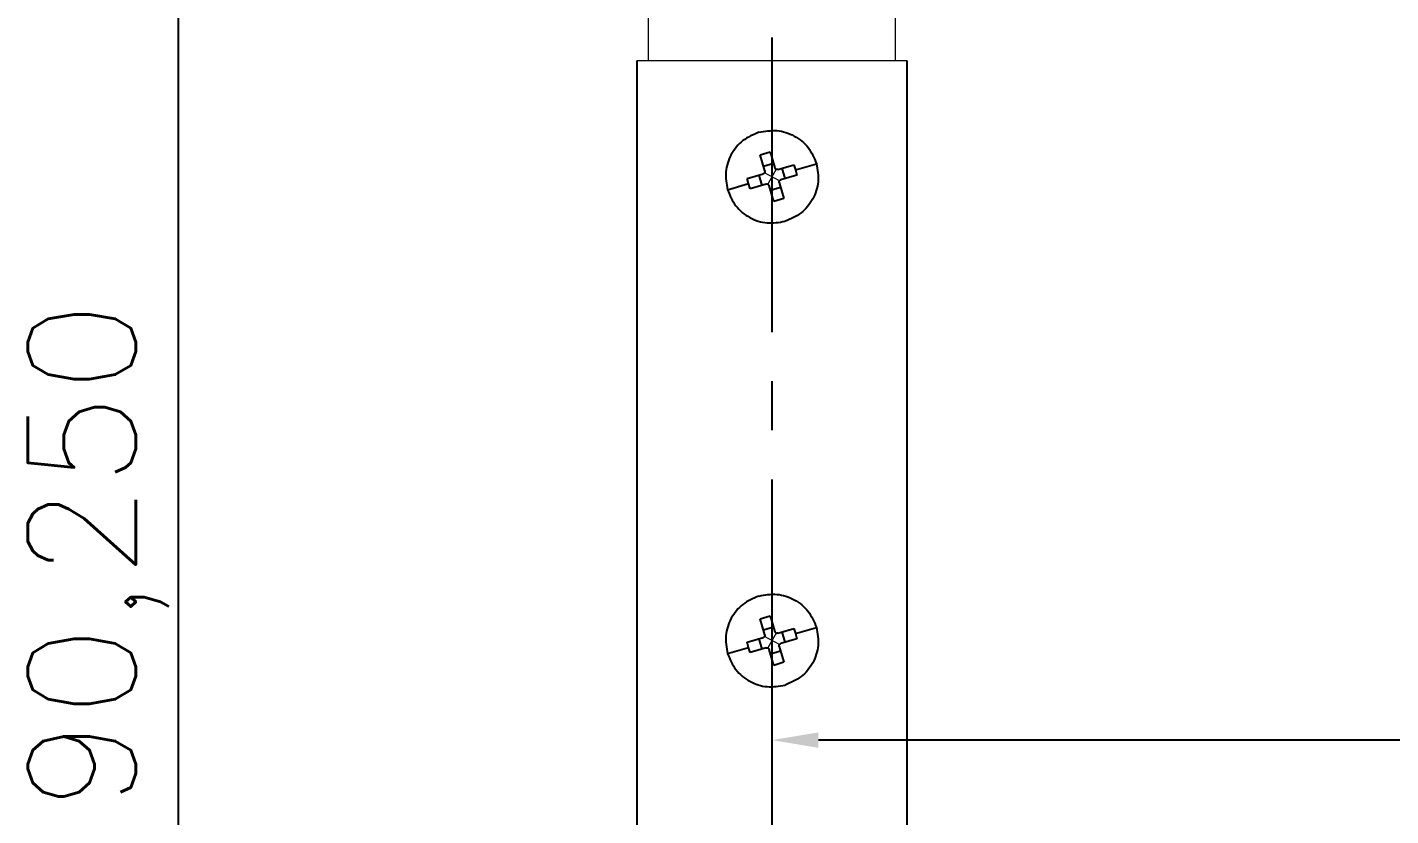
# Model space of a CAD drawing. Header units: inches. Extents: x 222 to 1062, y 91 to 685.
# Drawn here: x 668.4 to 756.7, y 556 to 607 of the extents above; entities that cross this region are included whole.
import ezdxf

# ---------------------------------------------------------------- set-up
doc = ezdxf.new("R2010")
doc.units = ezdxf.units.IN
doc.header["$MEASUREMENT"] = 0
doc.linetypes.add('CENTER2', pattern=[28.575, 19.05, -3.175, 3.175, -3.175])
doc.layers.get('0').update_dxf_attribs({"lineweight": 13})
doc.layers.get('Defpoints').update_dxf_attribs({"color": 3})
doc.layers.add('윤곽선', color=7, linetype='Continuous', lineweight=9)
doc.layers.add('중심선', color=1, linetype='CENTER2')
doc.styles.get("Standard").update_dxf_attribs({"font": 'romans.shx', "bigfont": 'ghs.shx'})
doc.dimstyles.new('2-1사본 Standard', dxfattribs={"dimtxt": 2.5, "dimasz": 3, "dimexe": 1, "dimexo": 1, "dimgap": 1, "dimtad": 1, "dimdec": 1, "dimlfac": 2, "dimdsep": 46, "dimtxsty": 'Standard', "dimcen": 0.09, "dimclrd": 1, "dimclre": 1, "dimclrt": 2, "dimadec": 0, "dimazin": 0, "dimtfac": 1, "dimtdec": 1, "dimtmove": 0, "dimatfit": 3, "dimfxl": 0, "dimtolj": 1, "dimtzin": 0, "dimarcsym": 0})

# ---------------------------------------------------------------- blocks, each defined once
blk = doc.blocks.new('*D8')
at = {"layer": 'Defpoints', "color": 0}
for p in [(716.635, 560.896), (891.635, 526.589), (716.635, 522.865)]:
    blk.add_point(p, dxfattribs=at)
at = {"layer": '윤곽선', "color": 1, "lineweight": -2}
for p, q in [((716.635, 523.865), (716.635, 561.896)), ((891.635, 527.589), (891.635, 561.896)), ((888.635, 560.896), (719.635, 560.896))]:
    blk.add_line(p, q, dxfattribs=at)
at = {"layer": '윤곽선', "color": 1}
for points in [[(719.635, 561.396), (719.635, 560.396), (716.635, 560.896)], [(888.635, 560.396), (888.635, 561.396), (891.635, 560.896)]]:
    blk.add_solid(points, dxfattribs=at)
at = {"layer": '윤곽선', "color": 2, "insert": (797.083, 565.396), "char_height": 7, "attachment_point": 5}
blk.add_mtext('\\A1;350{\\Fromans,whtgtxt|c129;%%P0.3}', dxfattribs=at)
blk = doc.blocks.new('*D10')
at = {"layer": 'Defpoints', "color": 0}
for p in [(696.635, 617.339), (678.185, 522.339), (716.635, 522.339)]:
    blk.add_point(p, dxfattribs=at)
at = {"layer": '윤곽선', "color": 1, "lineweight": -2}
for p, q in [((695.635, 617.339), (677.185, 617.339)), ((678.185, 614.339), (678.185, 525.339)), ((715.635, 522.339), (677.185, 522.339))]:
    blk.add_line(p, q, dxfattribs=at)
at = {"layer": '윤곽선', "color": 1}
for points in [[(677.685, 614.339), (678.685, 614.339), (678.185, 617.339)], [(677.685, 525.339), (678.685, 525.339), (678.185, 522.339)]]:
    blk.add_solid(points, dxfattribs=at)
at = {"layer": '윤곽선', "color": 2, "insert": (673.019, 569.839), "char_height": 7, "attachment_point": 5, "rotation": 90}
blk.add_mtext('\\A1;190,250', dxfattribs=at)

msp = doc.modelspace()

# ---------------------------------------------------------------- linework, layer by layer
at = {"color": 7, "linetype": 'Continuous', "lineweight": 25}
for p, q in [((707.885, 604.839), (707.885, 522.339)), ((707.885, 604.839), (707.885, 522.339)), ((725.385, 522.339), (725.385, 604.839)), ((725.385, 522.339), (725.385, 604.839)), ((715.861, 598.75), (716.523, 598.944)), ((715.861, 598.75), (716.523, 598.944)), ((716.165, 597.717), (715.861, 598.75)), ((716.165, 597.717), (715.861, 598.75)), ((716.523, 598.944), (716.827, 597.911)), ((716.523, 598.944), (716.827, 597.911)), ((716.742, 598.199), (716.08, 598.005)), ((716.742, 598.199), (716.08, 598.005)), ((717.013, 597.81), (718.046, 598.113)), ((717.013, 597.81), (718.046, 598.113)), ((717.496, 597.232), (717.301, 597.894)), ((717.496, 597.232), (717.301, 597.894)), ((718.046, 598.113), (718.149, 597.784)), ((718.046, 598.113), (718.149, 597.784)), ((718.149, 597.784), (719.514, 598.185)), ((718.149, 597.784), (719.514, 598.185)), ((718.149, 597.784), (718.24, 597.451)), ((718.149, 597.784), (718.24, 597.451)), ((713.757, 596.493), (715.122, 596.894)), ((713.757, 596.493), (715.122, 596.894)), ((715.03, 597.227), (716.063, 597.531)), ((715.03, 597.227), (716.063, 597.531)), ((715.122, 596.894), (715.03, 597.227)), ((715.122, 596.894), (715.03, 597.227)), ((715.225, 596.565), (715.122, 596.894)), ((715.225, 596.565), (715.122, 596.894)), ((716.258, 596.869), (715.225, 596.565)), ((716.258, 596.869), (715.225, 596.565)), ((715.775, 597.446), (715.969, 596.784)), ((715.775, 597.446), (715.969, 596.784)), ((716.747, 595.734), (716.444, 596.767)), ((716.747, 595.734), (716.444, 596.767)), ((716.528, 596.479), (717.191, 596.673)), ((716.528, 596.479), (717.191, 596.673)), ((717.106, 596.961), (717.409, 595.929)), ((717.106, 596.961), (717.409, 595.929)), ((718.24, 597.451), (717.207, 597.148)), ((718.24, 597.451), (717.207, 597.148)), ((717.409, 595.929), (716.747, 595.734)), ((717.409, 595.929), (716.747, 595.734)), ((715.861, 568.75), (716.523, 568.944)), ((715.861, 568.75), (716.523, 568.944)), ((716.165, 567.717), (715.861, 568.75)), ((716.165, 567.717), (715.861, 568.75)), ((716.523, 568.944), (716.827, 567.911)), ((716.523, 568.944), (716.827, 567.911)), ((715.03, 567.227), (716.063, 567.531)), ((715.03, 567.227), (716.063, 567.531)), ((716.742, 568.199), (716.08, 568.005)), ((716.742, 568.199), (716.08, 568.005)), ((717.013, 567.81), (718.046, 568.113)), ((717.013, 567.81), (718.046, 568.113)), ((717.496, 567.232), (717.301, 567.894)), ((717.496, 567.232), (717.301, 567.894)), ((718.046, 568.113), (718.149, 567.784)), ((718.046, 568.113), (718.149, 567.784)), ((718.149, 567.784), (719.514, 568.185)), ((718.149, 567.784), (719.514, 568.185)), ((718.149, 567.784), (718.24, 567.451)), ((718.149, 567.784), (718.24, 567.451)), ((713.757, 566.493), (715.122, 566.894)), ((713.757, 566.493), (715.122, 566.894)), ((715.122, 566.894), (715.03, 567.227)), ((715.122, 566.894), (715.03, 567.227)), ((715.225, 566.565), (715.122, 566.894)), ((715.225, 566.565), (715.122, 566.894)), ((716.258, 566.869), (715.225, 566.565)), ((716.258, 566.869), (715.225, 566.565)), ((715.775, 567.446), (715.969, 566.784)), ((715.775, 567.446), (715.969, 566.784)), ((716.747, 565.734), (716.444, 566.767)), ((716.747, 565.734), (716.444, 566.767)), ((716.528, 566.479), (717.191, 566.673)), ((716.528, 566.479), (717.191, 566.673)), ((717.106, 566.961), (717.409, 565.929)), ((717.106, 566.961), (717.409, 565.929)), ((718.24, 567.451), (717.207, 567.148)), ((718.24, 567.451), (717.207, 567.148)), ((717.409, 565.929), (716.747, 565.734)), ((717.409, 565.929), (716.747, 565.734))]:
    msp.add_line(p, q, dxfattribs=at)
for points, knots in [([(715.79, 600.217), (715.425, 600.063), (714.696, 599.755), (713.94, 598.81), (713.554, 597.663), (713.689, 596.883), (713.757, 596.493)], [0, 0, 0, 0, 0.25, 0.5, 0.75, 1, 1, 1, 1]), ([(715.79, 600.217), (715.425, 600.063), (714.696, 599.755), (713.94, 598.81), (713.554, 597.663), (713.689, 596.883), (713.757, 596.493)], [0, 0, 0, 0, 0.25, 0.5, 0.75, 1, 1, 1, 1]), ([(715.79, 600.217), (716.18, 600.285), (716.959, 600.42), (718.106, 600.034), (719.051, 599.278), (719.36, 598.549), (719.514, 598.185)], [0, 0, 0, 0, 0.249999, 0.5, 0.75, 1, 1, 1, 1]), ([(715.79, 600.217), (716.18, 600.285), (716.959, 600.42), (718.106, 600.034), (719.051, 599.278), (719.36, 598.549), (719.514, 598.185)], [0, 0, 0, 0, 0.249999, 0.5, 0.75, 1, 1, 1, 1]), ([(716.165, 597.717), (716.168, 597.697), (716.175, 597.658), (716.156, 597.601), (716.118, 597.554), (716.081, 597.538), (716.063, 597.531)], [0, 0, 0, 0, 0.250019, 0.49975, 0.749425, 1, 1, 1, 1]), ([(716.165, 597.717), (716.168, 597.697), (716.175, 597.658), (716.156, 597.601), (716.118, 597.554), (716.081, 597.538), (716.063, 597.531)], [0, 0, 0, 0, 0.250019, 0.49975, 0.749425, 1, 1, 1, 1]), ([(717.013, 597.81), (716.994, 597.806), (716.955, 597.799), (716.897, 597.819), (716.85, 597.857), (716.835, 597.893), (716.827, 597.911)], [0, 0, 0, 0, 0.250019, 0.499759, 0.749412, 1, 1, 1, 1]), ([(717.013, 597.81), (716.994, 597.806), (716.955, 597.799), (716.897, 597.819), (716.85, 597.857), (716.835, 597.893), (716.827, 597.911)], [0, 0, 0, 0, 0.250019, 0.499759, 0.749412, 1, 1, 1, 1]), ([(719.514, 598.185), (719.581, 597.795), (719.716, 597.015), (719.33, 595.868), (718.574, 594.923), (717.845, 594.615), (717.481, 594.461)], [0, 0, 0, 0, 0.25, 0.5, 0.75, 1, 1, 1, 1]), ([(719.514, 598.185), (719.581, 597.795), (719.716, 597.015), (719.33, 595.868), (718.574, 594.923), (717.845, 594.615), (717.481, 594.461)], [0, 0, 0, 0, 0.25, 0.5, 0.75, 1, 1, 1, 1]), ([(716.258, 596.869), (716.277, 596.872), (716.316, 596.879), (716.373, 596.859), (716.421, 596.821), (716.436, 596.785), (716.444, 596.767)], [0, 0, 0, 0, 0.25002, 0.499758, 0.749424, 1, 1, 1, 1]), ([(716.258, 596.869), (716.277, 596.872), (716.316, 596.879), (716.373, 596.859), (716.421, 596.821), (716.436, 596.785), (716.444, 596.767)], [0, 0, 0, 0, 0.25002, 0.499758, 0.749424, 1, 1, 1, 1]), ([(717.106, 596.961), (717.102, 596.981), (717.096, 597.02), (717.115, 597.077), (717.153, 597.124), (717.189, 597.14), (717.207, 597.148)], [0, 0, 0, 0, 0.250019, 0.49975, 0.749425, 1, 1, 1, 1]), ([(717.106, 596.961), (717.102, 596.981), (717.096, 597.02), (717.115, 597.077), (717.153, 597.124), (717.189, 597.14), (717.207, 597.148)], [0, 0, 0, 0, 0.250019, 0.49975, 0.749425, 1, 1, 1, 1]), ([(713.757, 596.493), (713.911, 596.129), (714.219, 595.4), (715.164, 594.644), (716.311, 594.258), (717.091, 594.393), (717.481, 594.461)], [0, 0, 0, 0, 0.250001, 0.500001, 0.750001, 1, 1, 1, 1]), ([(713.757, 596.493), (713.911, 596.129), (714.219, 595.4), (715.164, 594.644), (716.311, 594.258), (717.091, 594.393), (717.481, 594.461)], [0, 0, 0, 0, 0.250001, 0.500001, 0.750001, 1, 1, 1, 1]), ([(715.79, 570.217), (715.425, 570.063), (714.696, 569.755), (713.94, 568.81), (713.554, 567.663), (713.689, 566.883), (713.757, 566.493)], [0, 0, 0, 0, 0.25, 0.5, 0.75, 1, 1, 1, 1]), ([(715.79, 570.217), (715.425, 570.063), (714.696, 569.755), (713.94, 568.81), (713.554, 567.663), (713.689, 566.883), (713.757, 566.493)], [0, 0, 0, 0, 0.25, 0.5, 0.75, 1, 1, 1, 1]), ([(715.79, 570.217), (716.18, 570.285), (716.959, 570.42), (718.106, 570.034), (719.051, 569.278), (719.36, 568.549), (719.514, 568.185)], [0, 0, 0, 0, 0.249999, 0.5, 0.75, 1, 1, 1, 1]), ([(715.79, 570.217), (716.18, 570.285), (716.959, 570.42), (718.106, 570.034), (719.051, 569.278), (719.36, 568.549), (719.514, 568.185)], [0, 0, 0, 0, 0.249999, 0.5, 0.75, 1, 1, 1, 1]), ([(716.165, 567.717), (716.168, 567.697), (716.175, 567.658), (716.156, 567.601), (716.118, 567.554), (716.081, 567.538), (716.063, 567.531)], [0, 0, 0, 0, 0.250019, 0.49975, 0.749425, 1, 1, 1, 1]), ([(716.165, 567.717), (716.168, 567.697), (716.175, 567.658), (716.156, 567.601), (716.118, 567.554), (716.081, 567.538), (716.063, 567.531)], [0, 0, 0, 0, 0.250019, 0.49975, 0.749425, 1, 1, 1, 1]), ([(717.013, 567.81), (716.994, 567.806), (716.955, 567.799), (716.897, 567.819), (716.85, 567.857), (716.835, 567.893), (716.827, 567.911)], [0, 0, 0, 0, 0.250019, 0.499759, 0.749412, 1, 1, 1, 1]), ([(717.013, 567.81), (716.994, 567.806), (716.955, 567.799), (716.897, 567.819), (716.85, 567.857), (716.835, 567.893), (716.827, 567.911)], [0, 0, 0, 0, 0.250019, 0.499759, 0.749412, 1, 1, 1, 1]), ([(719.514, 568.185), (719.581, 567.795), (719.716, 567.015), (719.33, 565.868), (718.574, 564.923), (717.845, 564.615), (717.481, 564.461)], [0, 0, 0, 0, 0.25, 0.5, 0.75, 1, 1, 1, 1]), ([(719.514, 568.185), (719.581, 567.795), (719.716, 567.015), (719.33, 565.868), (718.574, 564.923), (717.845, 564.615), (717.481, 564.461)], [0, 0, 0, 0, 0.25, 0.5, 0.75, 1, 1, 1, 1]), ([(716.258, 566.869), (716.277, 566.872), (716.316, 566.879), (716.373, 566.859), (716.421, 566.821), (716.436, 566.785), (716.444, 566.767)], [0, 0, 0, 0, 0.25002, 0.499758, 0.749424, 1, 1, 1, 1]), ([(716.258, 566.869), (716.277, 566.872), (716.316, 566.879), (716.373, 566.859), (716.421, 566.821), (716.436, 566.785), (716.444, 566.767)], [0, 0, 0, 0, 0.25002, 0.499758, 0.749424, 1, 1, 1, 1]), ([(717.106, 566.961), (717.102, 566.981), (717.096, 567.02), (717.115, 567.077), (717.153, 567.124), (717.189, 567.14), (717.207, 567.148)], [0, 0, 0, 0, 0.250019, 0.49975, 0.749425, 1, 1, 1, 1]), ([(717.106, 566.961), (717.102, 566.981), (717.096, 567.02), (717.115, 567.077), (717.153, 567.124), (717.189, 567.14), (717.207, 567.148)], [0, 0, 0, 0, 0.250019, 0.49975, 0.749425, 1, 1, 1, 1]), ([(713.757, 566.493), (713.911, 566.129), (714.219, 565.4), (715.164, 564.644), (716.311, 564.258), (717.091, 564.393), (717.481, 564.461)], [0, 0, 0, 0, 0.250001, 0.500001, 0.750001, 1, 1, 1, 1]), ([(713.757, 566.493), (713.911, 566.129), (714.219, 565.4), (715.164, 564.644), (716.311, 564.258), (717.091, 564.393), (717.481, 564.461)], [0, 0, 0, 0, 0.250001, 0.500001, 0.750001, 1, 1, 1, 1])]:
    msp.add_open_spline(points, degree=3, knots=knots, dxfattribs=at)
at = {"layer": '윤곽선'}
for p, q in [((708.635, 604.839), (708.635, 614.339)), ((724.635, 604.839), (724.635, 614.339)), ((725.385, 604.839), (707.885, 604.839)), ((717.118, 597.075), (716.153, 597.603)), ((716.9, 597.821), (716.372, 596.856)), ((717.118, 567.075), (716.153, 567.603)), ((716.9, 567.821), (716.372, 566.856))]:
    msp.add_line(p, q, dxfattribs=at)
at = {"layer": '중심선'}
msp.add_line((716.635, 472.988), (716.635, 619.839), dxfattribs=at)
msp.add_line((716.635, 472.988), (716.635, 619.839), dxfattribs=at)

# ---------------------------------------------------------------- dimensions: what is measured, and where the dimension line sits
at = {"layer": '윤곽선'}
dim = msp.add_linear_dim(base=(678.185, 522.339), p1=(696.635, 617.339), p2=(716.635, 522.339), angle=90, text='<>,250', dimstyle='2-1사본 Standard', override={"dimtxt": 7}, dxfattribs=at)
dim.commit()
dim.dimension.update_dxf_attribs({"geometry": '*D10', "text_midpoint": (673.019, 569.839)})
dim = msp.add_linear_dim(base=(716.635, 560.896), p1=(891.635, 526.589), p2=(716.635, 522.865), angle=180, text='<>{\\Fromans,whtgtxt|c129;%%P0.3}', dimstyle='2-1사본 Standard', override={"dimtxt": 7}, dxfattribs=at)
dim.commit()
dim.dimension.update_dxf_attribs({"geometry": '*D8', "text_midpoint": (797.083, 560.896), "dimtype": 160})

doc.saveas('drawing.dxf')
